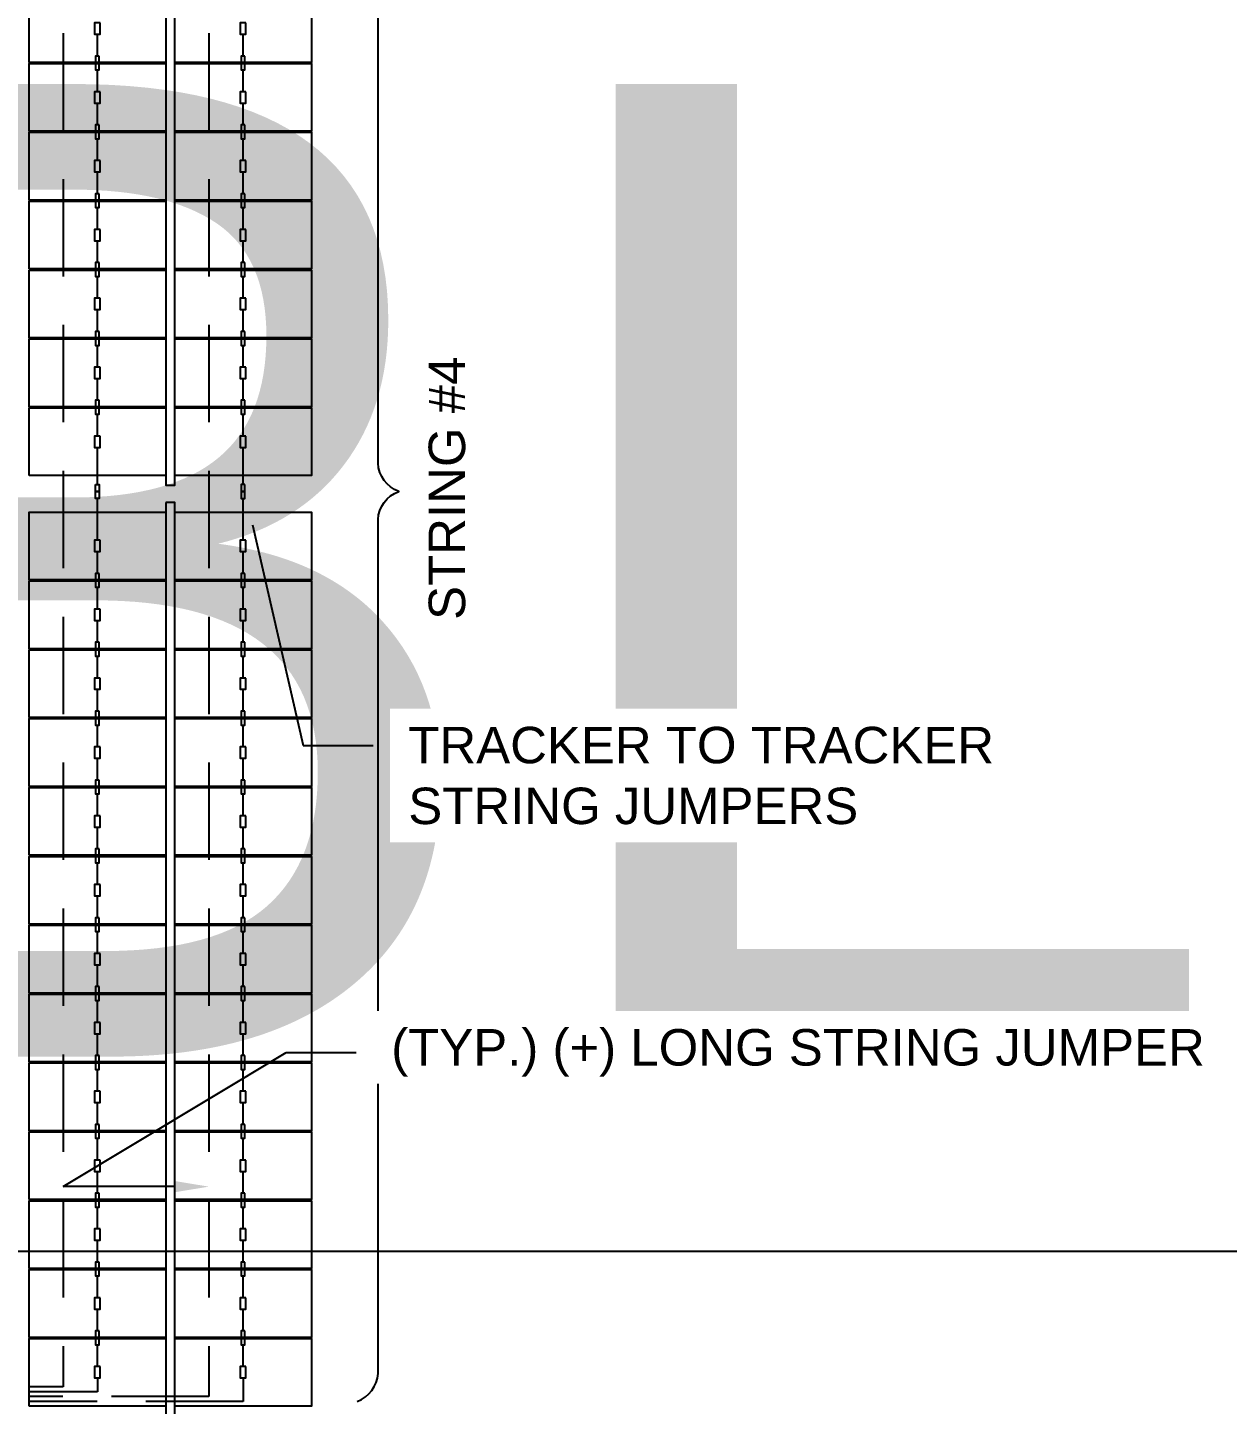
# Model space of a CAD drawing. Header units: inches. Extents: x -4 to 3761, y -12 to 63679.
# Drawn here: x 7.69 to 10.775, y 9.228 to 12.768 of the extents above; entities that cross this region are included whole.
import ezdxf
from ezdxf import colors
from ezdxf.entities.mleader import LeaderData, LeaderLine
from ezdxf.enums import TextEntityAlignment as Align
from ezdxf.math import Vec2, Vec3

# ---------------------------------------------------------------- set-up
doc = ezdxf.new("R2018")
doc.units = ezdxf.units.IN
doc.header["$MEASUREMENT"] = 0
doc.linetypes.add('HIDDEN', pattern=[0.375, 0.25, -0.125])
for name, color, linetype in [('E-DIM', 7, 'Continuous'), ('E-HARN-COMP', 8, 'Continuous'), ('E-TRNK-CABL-NEG', 170, 'HIDDEN'), ('E-TRUNK-CABLE-POS', 10, 'HIDDEN'), ('G-ANNO-TEXT', 1, 'Continuous'), ('PVcase PV Modules (full frames)', 142, 'Continuous')]:
    doc.layers.add(name, color=color, linetype=linetype)
doc.styles.add('NEI-A', font='arial.ttf')
doc.styles.get("Standard").update_dxf_attribs({"font": 'arial.ttf'})

# ---------------------------------------------------------------- blocks, each defined once
blk = doc.blocks.new('HT72-18X (2x39)')
for points in [[(49978.573, 17293.928), (49978.573, 17143.993), (49979.065, 17143.993), (49979.065, 17293.928), (49978.573, 17293.928)], [(49971.076, 17289.69), (49971.076, 17293.407), (49978.573, 17293.407), (49978.573, 17289.69), (49971.076, 17289.69)], [(49979.065, 17289.69), (49979.065, 17293.407), (49986.562, 17293.407), (49986.562, 17289.69), (49979.065, 17289.69)], [(49971.076, 17285.914), (49971.076, 17289.631), (49978.573, 17289.631), (49978.573, 17285.914), (49971.076, 17285.914)], [(49979.065, 17285.914), (49979.065, 17289.631), (49986.562, 17289.631), (49986.562, 17285.914), (49979.065, 17285.914)], [(49971.076, 17282.138), (49971.076, 17285.855), (49978.573, 17285.855), (49978.573, 17282.138), (49971.076, 17282.138)], [(49979.065, 17282.138), (49979.065, 17285.855), (49986.562, 17285.855), (49986.562, 17282.138), (49979.065, 17282.138)], [(49971.076, 17278.362), (49971.076, 17282.079), (49978.573, 17282.079), (49978.573, 17278.362), (49971.076, 17278.362)], [(49979.065, 17278.362), (49979.065, 17282.079), (49986.562, 17282.079), (49986.562, 17278.362), (49979.065, 17278.362)], [(49971.076, 17274.585), (49971.076, 17278.303), (49978.573, 17278.303), (49978.573, 17274.585), (49971.076, 17274.585)], [(49979.065, 17274.585), (49979.065, 17278.303), (49986.562, 17278.303), (49986.562, 17274.585), (49979.065, 17274.585)], [(49971.076, 17270.809), (49971.076, 17274.526), (49978.573, 17274.526), (49978.573, 17270.809), (49971.076, 17270.809)], [(49979.065, 17270.809), (49979.065, 17274.526), (49986.562, 17274.526), (49986.562, 17270.809), (49979.065, 17270.809)], [(49971.076, 17267.033), (49971.076, 17270.75), (49978.573, 17270.75), (49978.573, 17267.033), (49971.076, 17267.033)], [(49979.065, 17267.033), (49979.065, 17270.75), (49986.562, 17270.75), (49986.562, 17267.033), (49979.065, 17267.033)], [(49971.076, 17263.257), (49971.076, 17266.974), (49978.573, 17266.974), (49978.573, 17263.257), (49971.076, 17263.257)], [(49979.065, 17263.257), (49979.065, 17266.974), (49986.562, 17266.974), (49986.562, 17263.257), (49979.065, 17263.257)], [(49971.076, 17259.48), (49971.076, 17263.198), (49978.573, 17263.198), (49978.573, 17259.48), (49971.076, 17259.48)], [(49979.065, 17259.48), (49979.065, 17263.198), (49986.562, 17263.198), (49986.562, 17259.48), (49979.065, 17259.48)], [(49971.076, 17255.704), (49971.076, 17259.421), (49978.573, 17259.421), (49978.573, 17255.704), (49971.076, 17255.704)], [(49979.065, 17255.704), (49979.065, 17259.421), (49986.562, 17259.421), (49986.562, 17255.704), (49979.065, 17255.704)], [(49971.076, 17251.928), (49971.076, 17255.645), (49978.573, 17255.645), (49978.573, 17251.928), (49971.076, 17251.928)], [(49979.065, 17251.928), (49979.065, 17255.645), (49986.562, 17255.645), (49986.562, 17251.928), (49979.065, 17251.928)], [(49971.076, 17248.152), (49971.076, 17251.869), (49978.573, 17251.869), (49978.573, 17248.152), (49971.076, 17248.152)], [(49979.065, 17248.152), (49979.065, 17251.869), (49986.562, 17251.869), (49986.562, 17248.152), (49979.065, 17248.152)], [(49971.076, 17244.375), (49971.076, 17248.093), (49978.573, 17248.093), (49978.573, 17244.375), (49971.076, 17244.375)], [(49979.065, 17244.375), (49979.065, 17248.093), (49986.562, 17248.093), (49986.562, 17244.375), (49979.065, 17244.375)], [(49971.076, 17167.171), (49971.076, 17170.888), (49978.573, 17170.888), (49978.573, 17167.171), (49971.076, 17167.171)], [(49979.065, 17167.171), (49979.065, 17170.888), (49986.562, 17170.888), (49986.562, 17167.171), (49979.065, 17167.171)], [(49971.076, 17163.394), (49971.076, 17167.112), (49978.573, 17167.112), (49978.573, 17163.394), (49971.076, 17163.394)], [(49979.065, 17163.394), (49979.065, 17167.112), (49986.562, 17167.112), (49986.562, 17163.394), (49979.065, 17163.394)], [(49971.076, 17159.618), (49971.076, 17163.335), (49978.573, 17163.335), (49978.573, 17159.618), (49971.076, 17159.618)], [(49979.065, 17159.618), (49979.065, 17163.335), (49986.562, 17163.335), (49986.562, 17159.618), (49979.065, 17159.618)], [(49971.076, 17155.842), (49971.076, 17159.559), (49978.573, 17159.559), (49978.573, 17155.842), (49971.076, 17155.842)], [(49979.065, 17155.842), (49979.065, 17159.559), (49986.562, 17159.559), (49986.562, 17155.842), (49979.065, 17155.842)], [(49971.076, 17152.066), (49971.076, 17155.783), (49978.573, 17155.783), (49978.573, 17152.066), (49971.076, 17152.066)], [(49979.065, 17152.066), (49979.065, 17155.783), (49986.562, 17155.783), (49986.562, 17152.066), (49979.065, 17152.066)], [(49971.076, 17148.289), (49971.076, 17152.007), (49978.573, 17152.007), (49978.573, 17148.289), (49971.076, 17148.289)], [(49979.065, 17148.289), (49979.065, 17152.007), (49986.562, 17152.007), (49986.562, 17148.289), (49979.065, 17148.289)], [(49971.076, 17144.513), (49971.076, 17148.23), (49978.573, 17148.23), (49978.573, 17144.513), (49971.076, 17144.513)], [(49979.065, 17144.513), (49979.065, 17148.23), (49986.562, 17148.23), (49986.562, 17144.513), (49979.065, 17144.513)]]:
    blk.add_lwpolyline(points)
blk = doc.blocks.new('DETAIL-TITLE_WITH_SCALE')
at = {"color": 153, "style": 'NEI-A'}
blk.add_attdef('DETAIL_NO', text='', height=0.25, dxfattribs=at).set_placement((0.25, 0), align=Align.MIDDLE_CENTER)
at = {"color": 153, "lineweight": 30, "flags": 104}
blk.add_attdef('DETAIL_TITLE', text='', height=0.25, dxfattribs=at).set_placement((0.625, 0.024), align=Align.BOTTOM_LEFT)
at = {"color": 7, "style": 'NEI-A'}
blk.add_attdef('SCALE', text='', height=0.1094, dxfattribs=at).set_placement((1.1792, -0.101), align=Align.TOP_LEFT)

msp = doc.modelspace()

# ---------------------------------------------------------------- linework, layer by layer
at = {"layer": 'E-HARN-COMP'}
for points in [[(7.8768, 12.7798), (7.8626, 12.7798), (7.8626, 12.7507), (7.8768, 12.7507)], [(8.2512, 12.7798), (8.2371, 12.7798), (8.2371, 12.7507), (8.2512, 12.7507)], [(7.8742, 12.6945), (7.8652, 12.6945), (7.8652, 12.6767), (7.8742, 12.6767)], [(7.8742, 12.6767), (7.8652, 12.6767), (7.8652, 12.6589), (7.8742, 12.6589)], [(8.2487, 12.6945), (8.2396, 12.6945), (8.2396, 12.6767), (8.2487, 12.6767)], [(8.2487, 12.6767), (8.2396, 12.6767), (8.2396, 12.6589), (8.2487, 12.6589)], [(7.8768, 12.6028), (7.8626, 12.6028), (7.8626, 12.5737), (7.8768, 12.5737)], [(8.2512, 12.6028), (8.2371, 12.6028), (8.2371, 12.5737), (8.2512, 12.5737)], [(7.8742, 12.5175), (7.8652, 12.5175), (7.8652, 12.4997), (7.8742, 12.4997)], [(7.8742, 12.4997), (7.8652, 12.4997), (7.8652, 12.4819), (7.8742, 12.4819)], [(8.2487, 12.5175), (8.2396, 12.5175), (8.2396, 12.4997), (8.2487, 12.4997)], [(8.2487, 12.4997), (8.2396, 12.4997), (8.2396, 12.4819), (8.2487, 12.4819)], [(7.8768, 12.4258), (7.8626, 12.4258), (7.8626, 12.3966), (7.8768, 12.3966)], [(8.2512, 12.4258), (8.2371, 12.4258), (8.2371, 12.3966), (8.2512, 12.3966)], [(7.8742, 12.3405), (7.8652, 12.3405), (7.8652, 12.3227), (7.8742, 12.3227)], [(7.8742, 12.3227), (7.8652, 12.3227), (7.8652, 12.3049), (7.8742, 12.3049)], [(8.2487, 12.3405), (8.2396, 12.3405), (8.2396, 12.3227), (8.2487, 12.3227)], [(8.2487, 12.3227), (8.2396, 12.3227), (8.2396, 12.3049), (8.2487, 12.3049)], [(7.8768, 12.2488), (7.8626, 12.2488), (7.8626, 12.2196), (7.8768, 12.2196)], [(8.2512, 12.2488), (8.2371, 12.2488), (8.2371, 12.2196), (8.2512, 12.2196)], [(7.8742, 12.1635), (7.8652, 12.1635), (7.8652, 12.1457), (7.8742, 12.1457)], [(7.8742, 12.1457), (7.8652, 12.1457), (7.8652, 12.1279), (7.8742, 12.1279)], [(8.2487, 12.1635), (8.2396, 12.1635), (8.2396, 12.1457), (8.2487, 12.1457)], [(8.2487, 12.1457), (8.2396, 12.1457), (8.2396, 12.1279), (8.2487, 12.1279)], [(7.8768, 12.0717), (7.8626, 12.0717), (7.8626, 12.0426), (7.8768, 12.0426)], [(8.2512, 12.0717), (8.2371, 12.0717), (8.2371, 12.0426), (8.2512, 12.0426)], [(7.8742, 11.9865), (7.8652, 11.9865), (7.8652, 11.9687), (7.8742, 11.9687)], [(7.8742, 11.9687), (7.8652, 11.9687), (7.8652, 11.9508), (7.8742, 11.9508)], [(8.2487, 11.9865), (8.2396, 11.9865), (8.2396, 11.9687), (8.2487, 11.9687)], [(8.2487, 11.9687), (8.2396, 11.9687), (8.2396, 11.9508), (8.2487, 11.9508)], [(7.8768, 11.8947), (7.8626, 11.8947), (7.8626, 11.8656), (7.8768, 11.8656)], [(8.2512, 11.8947), (8.2371, 11.8947), (8.2371, 11.8656), (8.2512, 11.8656)], [(7.8742, 11.8095), (7.8652, 11.8095), (7.8652, 11.7917), (7.8742, 11.7917)], [(7.8742, 11.7917), (7.8652, 11.7917), (7.8652, 11.7738), (7.8742, 11.7738)], [(8.2487, 11.8095), (8.2396, 11.8095), (8.2396, 11.7917), (8.2487, 11.7917)], [(8.2487, 11.7917), (8.2396, 11.7917), (8.2396, 11.7738), (8.2487, 11.7738)], [(7.8768, 11.7177), (7.8626, 11.7177), (7.8626, 11.6886), (7.8768, 11.6886)], [(8.2512, 11.7177), (8.2371, 11.7177), (8.2371, 11.6886), (8.2512, 11.6886)], [(7.8652, 11.5931), (7.8742, 11.5931), (7.8742, 11.5753), (7.8652, 11.5753)], [(7.8652, 11.5753), (7.8742, 11.5753), (7.8742, 11.5575), (7.8652, 11.5575)], [(8.2487, 11.5931), (8.2396, 11.5931), (8.2396, 11.5753), (8.2487, 11.5753)], [(8.2487, 11.5753), (8.2396, 11.5753), (8.2396, 11.5575), (8.2487, 11.5575)], [(7.8768, 11.4497), (7.8626, 11.4497), (7.8626, 11.4206), (7.8768, 11.4206)], [(8.2512, 11.4497), (8.2371, 11.4497), (8.2371, 11.4206), (8.2512, 11.4206)], [(7.8742, 11.3645), (7.8652, 11.3645), (7.8652, 11.3467), (7.8742, 11.3467)], [(8.2487, 11.3645), (8.2396, 11.3645), (8.2396, 11.3467), (8.2487, 11.3467)], [(7.8742, 11.3467), (7.8652, 11.3467), (7.8652, 11.3288), (7.8742, 11.3288)], [(8.2487, 11.3467), (8.2396, 11.3467), (8.2396, 11.3288), (8.2487, 11.3288)], [(7.8768, 11.2727), (7.8626, 11.2727), (7.8626, 11.2436), (7.8768, 11.2436)], [(8.2512, 11.2727), (8.2371, 11.2727), (8.2371, 11.2436), (8.2512, 11.2436)], [(7.8742, 11.1875), (7.8652, 11.1875), (7.8652, 11.1696), (7.8742, 11.1696)], [(8.2487, 11.1875), (8.2396, 11.1875), (8.2396, 11.1696), (8.2487, 11.1696)], [(7.8742, 11.1696), (7.8652, 11.1696), (7.8652, 11.1518), (7.8742, 11.1518)], [(8.2487, 11.1696), (8.2396, 11.1696), (8.2396, 11.1518), (8.2487, 11.1518)], [(7.8768, 11.0957), (7.8626, 11.0957), (7.8626, 11.0666), (7.8768, 11.0666)], [(8.2512, 11.0957), (8.2371, 11.0957), (8.2371, 11.0666), (8.2512, 11.0666)], [(7.8742, 11.0105), (7.8652, 11.0105), (7.8652, 10.9926), (7.8742, 10.9926)], [(8.2487, 11.0105), (8.2396, 11.0105), (8.2396, 10.9926), (8.2487, 10.9926)], [(7.8742, 10.9926), (7.8652, 10.9926), (7.8652, 10.9748), (7.8742, 10.9748)], [(8.2487, 10.9926), (8.2396, 10.9926), (8.2396, 10.9748), (8.2487, 10.9748)], [(7.8768, 10.9187), (7.8626, 10.9187), (7.8626, 10.8896), (7.8768, 10.8896)], [(8.2512, 10.9187), (8.2371, 10.9187), (8.2371, 10.8896), (8.2512, 10.8896)], [(7.8742, 10.8335), (7.8652, 10.8335), (7.8652, 10.8156), (7.8742, 10.8156)], [(8.2487, 10.8335), (8.2396, 10.8335), (8.2396, 10.8156), (8.2487, 10.8156)], [(7.8742, 10.8156), (7.8652, 10.8156), (7.8652, 10.7978), (7.8742, 10.7978)], [(8.2487, 10.8156), (8.2396, 10.8156), (8.2396, 10.7978), (8.2487, 10.7978)], [(7.8768, 10.7417), (7.8626, 10.7417), (7.8626, 10.7126), (7.8768, 10.7126)], [(8.2512, 10.7417), (8.2371, 10.7417), (8.2371, 10.7126), (8.2512, 10.7126)], [(7.8742, 10.6564), (7.8652, 10.6564), (7.8652, 10.6386), (7.8742, 10.6386)], [(8.2487, 10.6564), (8.2396, 10.6564), (8.2396, 10.6386), (8.2487, 10.6386)], [(7.8742, 10.6386), (7.8652, 10.6386), (7.8652, 10.6208), (7.8742, 10.6208)], [(8.2487, 10.6386), (8.2396, 10.6386), (8.2396, 10.6208), (8.2487, 10.6208)], [(7.8768, 10.5647), (7.8626, 10.5647), (7.8626, 10.5355), (7.8768, 10.5355)], [(8.2512, 10.5647), (8.2371, 10.5647), (8.2371, 10.5355), (8.2512, 10.5355)], [(7.8742, 10.4794), (7.8652, 10.4794), (7.8652, 10.4616), (7.8742, 10.4616)], [(8.2487, 10.4794), (8.2396, 10.4794), (8.2396, 10.4616), (8.2487, 10.4616)], [(7.8742, 10.4616), (7.8652, 10.4616), (7.8652, 10.4438), (7.8742, 10.4438)], [(8.2487, 10.4616), (8.2396, 10.4616), (8.2396, 10.4438), (8.2487, 10.4438)], [(7.8768, 10.3877), (7.8626, 10.3877), (7.8626, 10.3585), (7.8768, 10.3585)], [(8.2512, 10.3877), (8.2371, 10.3877), (8.2371, 10.3585), (8.2512, 10.3585)], [(7.8742, 10.3024), (7.8652, 10.3024), (7.8652, 10.2846), (7.8742, 10.2846)], [(8.2487, 10.3024), (8.2396, 10.3024), (8.2396, 10.2846), (8.2487, 10.2846)], [(7.8742, 10.2846), (7.8652, 10.2846), (7.8652, 10.2668), (7.8742, 10.2668)], [(8.2487, 10.2846), (8.2396, 10.2846), (8.2396, 10.2668), (8.2487, 10.2668)], [(7.8768, 10.2106), (7.8626, 10.2106), (7.8626, 10.1815), (7.8768, 10.1815)], [(8.2512, 10.2106), (8.2371, 10.2106), (8.2371, 10.1815), (8.2512, 10.1815)], [(7.8742, 10.1254), (7.8652, 10.1254), (7.8652, 10.1076), (7.8742, 10.1076)], [(8.2487, 10.1254), (8.2396, 10.1254), (8.2396, 10.1076), (8.2487, 10.1076)], [(7.8742, 10.1076), (7.8652, 10.1076), (7.8652, 10.0897), (7.8742, 10.0897)], [(8.2487, 10.1076), (8.2396, 10.1076), (8.2396, 10.0897), (8.2487, 10.0897)], [(7.8768, 10.0336), (7.8626, 10.0336), (7.8626, 10.0045), (7.8768, 10.0045)], [(8.2512, 10.0336), (8.2371, 10.0336), (8.2371, 10.0045), (8.2512, 10.0045)], [(7.8742, 9.9484), (7.8652, 9.9484), (7.8652, 9.9306), (7.8742, 9.9306)], [(8.2487, 9.9484), (8.2396, 9.9484), (8.2396, 9.9306), (8.2487, 9.9306)], [(7.8742, 9.9306), (7.8652, 9.9306), (7.8652, 9.9127), (7.8742, 9.9127)], [(8.2487, 9.9306), (8.2396, 9.9306), (8.2396, 9.9127), (8.2487, 9.9127)], [(7.8768, 9.8566), (7.8626, 9.8566), (7.8626, 9.8275), (7.8768, 9.8275)], [(8.2512, 9.8566), (8.2371, 9.8566), (8.2371, 9.8275), (8.2512, 9.8275)], [(7.8742, 9.7714), (7.8652, 9.7714), (7.8652, 9.7536), (7.8742, 9.7536)], [(8.2487, 9.7714), (8.2396, 9.7714), (8.2396, 9.7536), (8.2487, 9.7536)], [(7.8742, 9.7536), (7.8652, 9.7536), (7.8652, 9.7357), (7.8742, 9.7357)], [(8.2487, 9.7536), (8.2396, 9.7536), (8.2396, 9.7357), (8.2487, 9.7357)], [(7.8768, 9.6796), (7.8626, 9.6796), (7.8626, 9.6505), (7.8768, 9.6505)], [(8.2512, 9.6796), (8.2371, 9.6796), (8.2371, 9.6505), (8.2512, 9.6505)], [(7.8742, 9.5944), (7.8652, 9.5944), (7.8652, 9.5765), (7.8742, 9.5765)], [(8.2487, 9.5944), (8.2396, 9.5944), (8.2396, 9.5765), (8.2487, 9.5765)], [(7.8742, 9.5765), (7.8652, 9.5765), (7.8652, 9.5587), (7.8742, 9.5587)], [(8.2487, 9.5765), (8.2396, 9.5765), (8.2396, 9.5587), (8.2487, 9.5587)], [(7.8768, 9.5026), (7.8626, 9.5026), (7.8626, 9.4735), (7.8768, 9.4735)], [(8.2512, 9.5026), (8.2371, 9.5026), (8.2371, 9.4735), (8.2512, 9.4735)], [(7.8742, 9.4174), (7.8652, 9.4174), (7.8652, 9.3995), (7.8742, 9.3995)], [(8.2487, 9.4174), (8.2396, 9.4174), (8.2396, 9.3995), (8.2487, 9.3995)], [(7.8742, 9.3995), (7.8652, 9.3995), (7.8652, 9.3817), (7.8742, 9.3817)], [(8.2487, 9.3995), (8.2396, 9.3995), (8.2396, 9.3817), (8.2487, 9.3817)], [(7.8768, 9.3256), (7.8626, 9.3256), (7.8626, 9.2965), (7.8768, 9.2965)], [(8.2512, 9.3256), (8.2371, 9.3256), (8.2371, 9.2965), (8.2512, 9.2965)]]:
    msp.add_lwpolyline(points, close=True, dxfattribs=at)
at = {"layer": 'E-TRNK-CABL-NEG'}
for points in [[(7.8697, 12.6945), (7.8697, 12.7507)], [(8.2442, 12.6945), (8.2442, 12.7507)], [(7.8697, 12.5175), (7.8697, 12.5737)], [(8.2442, 12.5175), (8.2442, 12.5737)], [(7.8697, 12.3405), (7.8697, 12.3966)], [(8.2442, 12.3405), (8.2442, 12.3966)], [(7.8697, 12.1635), (7.8697, 12.2196)], [(8.2442, 12.1635), (8.2442, 12.2196)], [(7.8697, 11.9865), (7.8697, 12.0426)], [(8.2442, 11.9865), (8.2442, 12.0426)], [(7.8697, 11.8095), (7.8697, 11.8656)], [(8.2442, 11.8095), (8.2442, 11.8656)], [(7.8697, 11.5931), (7.8697, 11.6886)], [(8.2442, 11.5931), (8.2442, 11.6886)], [(7.8697, 11.3645), (7.8697, 11.4206)], [(8.2442, 11.3645), (8.2442, 11.4206)], [(7.8697, 11.1875), (7.8697, 11.2436)], [(8.2442, 11.1875), (8.2442, 11.2436)], [(7.8697, 11.0105), (7.8697, 11.0666)], [(8.2442, 11.0105), (8.2442, 11.0666)], [(7.8697, 10.8335), (7.8697, 10.8896)], [(8.2442, 10.8335), (8.2442, 10.8896)], [(7.8697, 10.6564), (7.8697, 10.7126)], [(8.2442, 10.6564), (8.2442, 10.7126)], [(7.8697, 10.4794), (7.8697, 10.5355)], [(8.2442, 10.4794), (8.2442, 10.5355)], [(7.8697, 10.3024), (7.8697, 10.3585)], [(8.2442, 10.3024), (8.2442, 10.3585)], [(7.8697, 10.1254), (7.8697, 10.1815)], [(8.2442, 10.1254), (8.2442, 10.1815)], [(7.8697, 9.9484), (7.8697, 10.0045)], [(8.2442, 9.9484), (8.2442, 10.0045)], [(7.8697, 9.7714), (7.8697, 9.8275)], [(8.2442, 9.7714), (8.2442, 9.8275)], [(7.8697, 9.5944), (7.8697, 9.6505)], [(8.2442, 9.5944), (8.2442, 9.6505)], [(7.8697, 9.4174), (7.8697, 9.4735)], [(8.2442, 9.4174), (8.2442, 9.4735)], [(8.2442, 9.2965), (8.2442, 9.2357), (7.694, 9.2357)], [(7.8697, 9.2965), (7.8697, 9.2613), (7.694, 9.2613)]]:
    msp.add_lwpolyline(points, dxfattribs=at)
at = {"layer": 'E-TRUNK-CABLE-POS'}
for points in [[(8.2442, 13.8419), (8.2442, 13.8781), (8.1563, 13.8781), (8.1563, 9.2485), (7.694, 9.2485)], [(7.8697, 13.8419), (7.8697, 13.8781), (7.7818, 13.8781), (7.7818, 9.2741), (7.694, 9.2741)], [(7.8697, 12.6028), (7.8697, 12.6589)], [(8.2442, 12.6028), (8.2442, 12.6589)], [(7.8697, 12.4258), (7.8697, 12.4819)], [(8.2442, 12.4258), (8.2442, 12.4819)], [(7.8697, 12.2488), (7.8697, 12.3049)], [(8.2442, 12.2488), (8.2442, 12.3049)], [(7.8697, 12.0717), (7.8697, 12.1279)], [(8.2442, 12.0717), (8.2442, 12.1279)], [(7.8697, 11.8947), (7.8697, 11.9508)], [(8.2442, 11.8947), (8.2442, 11.9508)], [(7.8697, 11.7177), (7.8697, 11.7738)], [(8.2442, 11.7177), (8.2442, 11.7738)], [(7.8697, 11.4497), (7.8697, 11.5575)], [(8.2442, 11.4497), (8.2442, 11.5575)], [(7.8697, 11.2727), (7.8697, 11.3288)], [(8.2442, 11.2727), (8.2442, 11.3288)], [(7.8697, 11.0957), (7.8697, 11.1518)], [(8.2442, 11.0957), (8.2442, 11.1518)], [(7.8697, 10.9187), (7.8697, 10.9748)], [(8.2442, 10.9187), (8.2442, 10.9748)], [(7.8697, 10.7417), (7.8697, 10.7978)], [(8.2442, 10.7417), (8.2442, 10.7978)], [(7.8697, 10.5647), (7.8697, 10.6208)], [(8.2442, 10.5647), (8.2442, 10.6208)], [(7.8697, 10.3877), (7.8697, 10.4438)], [(8.2442, 10.3877), (8.2442, 10.4438)], [(7.8697, 10.2106), (7.8697, 10.2668)], [(8.2442, 10.2106), (8.2442, 10.2668)], [(7.8697, 10.0336), (7.8697, 10.0897)], [(8.2442, 10.0336), (8.2442, 10.0897)], [(7.8697, 9.8566), (7.8697, 9.9127)], [(8.2442, 9.8566), (8.2442, 9.9127)], [(7.8697, 9.6796), (7.8697, 9.7357)], [(8.2442, 9.6796), (8.2442, 9.7357)], [(7.8697, 9.5026), (7.8697, 9.5587)], [(8.2442, 9.5026), (8.2442, 9.5587)], [(7.8697, 9.3256), (7.8697, 9.3817)], [(8.2442, 9.3256), (8.2442, 9.3817)]]:
    msp.add_lwpolyline(points, dxfattribs=at)
at = {"layer": 'G-ANNO-TEXT', "flags": 128}
msp.add_lwpolyline([(8.5379, 9.2361, 0.298343), (8.5913, 9.3084), (8.5913, 11.503, -0.298343), (8.6446, 11.5753, -0.298343), (8.5913, 11.6476), (8.5913, 13.8421, 0.298343), (8.5379, 13.9144)], format="xyb", dxfattribs=at)

# ---------------------------------------------------------------- block references
at = {"layer": 'PVcase PV Modules (full frames)', "color": 144, "true_color": 0x007ca5, "xscale": 0.046875, "yscale": 0.046875, "zscale": 0.046875}
for p in [(-2334.7002, -792.033), (-2334.7002, -799.1062)]:
    msp.add_blockref('HT72-18X (2x39)', p, dxfattribs=at)

# ---------------------------------------------------------------- texts
at = {"layer": 'G-ANNO-TEXT', "insert": (8.8166, 11.9218, -0.1789), "char_height": 0.09375, "width": 0.670873, "attachment_point": 9, "rotation": 90, "style": 'NEI-A', "bg_fill": 3, "box_fill_scale": 1.5, "bg_fill_color": 256, "bg_fill_transparency": 0}
msp.add_mtext('STRING #4', dxfattribs=at)

# ---------------------------------------------------------------- next in the draw order: block references
at = {"layer": 'E-DIM'}
ref = msp.add_blockref('DETAIL-TITLE_WITH_SCALE', (0.6477, 12.6112), dxfattribs=dict(at, xscale=0.46875, yscale=0.46875, zscale=0.46875))
lines = msp.add_mtext('{\\LDC BLOCK TYPE-1 (1) OPTIMIZERS / (2) STRINGS}', dxfattribs={"layer": 'G-ANNO-TEXT', "insert": (0.9407, 12.6225), "char_height": 2.5, "attachment_point": 1})
ref.add_attrib('DETAIL_TITLE', '', (0.9407, 12.6225), dxfattribs={"flags": 104}).embed_mtext(lines)

# ---------------------------------------------------------------- next in the draw order: leaders
at = {"layer": 'G-ANNO-TEXT'}
ml = msp.add_multileader_mtext('Standard', dxfattribs=at)
ml.set_content('TRACKER TO TRACKER STRING JUMPERS', color=256, style='NEI-A')
ml.set_leader_properties()
ml.build(insert=Vec2(0, 0))
ml.multileader.update_dxf_attribs({"dogleg_length": 0.36, "arrow_head_size": 0.0879})
ctx = ml.context
ctx.base_point, ctx.char_height, ctx.arrow_head_size, ctx.landing_gap_size, ctx.plane_origin = Vec3(8.5791, 10.9225, -0.0895), 0.09375, 0.0879, 0.09, Vec3(36.0717, -9.6165, -0.0895)
notes = []
notes.append((ctx, [(0, (1, 1, 0), (8.399, 10.9225, -0.0895), (1, 0), 0.1801, [(1, [(8.2487, 11.5753, -0.0895)], 0, [])])]))
ctx.mtext.insert, ctx.mtext.width, ctx.mtext.flow_direction = Vec3(8.6691, 10.9702, -0.0895), 1.505542, 5
ctx.mtext.has_bg_fill, ctx.mtext.bg_color, ctx.mtext.bg_scale_factor, ctx.mtext.bg_transparency, ctx.mtext.use_window_bg_color = 1, -1073741824, 1.5, 0, 1
ml = msp.add_multileader_mtext('Standard', dxfattribs=at)
ml.set_content('(TYP.) (+) LONG STRING JUMPER', color=256, style='NEI-A')
ml.set_leader_properties()
ml.build(insert=Vec2(0, 0))
ml.multileader.update_dxf_attribs({"dogleg_length": 0.36, "arrow_head_size": 0.0879})
ctx = ml.context
ctx.base_point, ctx.char_height, ctx.arrow_head_size, ctx.landing_gap_size, ctx.plane_origin = Vec3(8.5352, 10.1327), 0.09375, 0.0879, 0.09, Vec3(33.4512, -13.137)
notes.append((ctx, [(0, (1, 1, 0), (8.3551, 10.1327), (1, 0), 0.1801, [(0, [(8.1563, 9.7883), (7.7818, 9.7883)], 0, [])])]))
ctx.mtext.insert, ctx.mtext.width, ctx.mtext.flow_direction = Vec3(8.6252, 10.1933), 2.091256, 5
ctx.mtext.has_bg_fill, ctx.mtext.bg_color, ctx.mtext.bg_scale_factor, ctx.mtext.bg_transparency, ctx.mtext.use_window_bg_color = 1, -1073741824, 1.5, 0, 1
for ctx, leaders in notes:
    for number, flags, end, landing, length, lines in leaders:
        leader = LeaderData()
        leader.index, (leader.has_last_leader_line, leader.has_dogleg_vector, leader.attachment_direction) = number, flags
        leader.last_leader_point, leader.dogleg_vector, leader.dogleg_length = Vec3(end), Vec3(landing), length
        for number, points, colour, breaks in lines:
            line = LeaderLine()
            line.index, line.vertices, line.color, line.breaks = number, Vec3.list(points), colors.encode_raw_color(colour), breaks
            leader.lines.append(line)
        ctx.leaders.append(leader)

doc.saveas('drawing.dxf')
